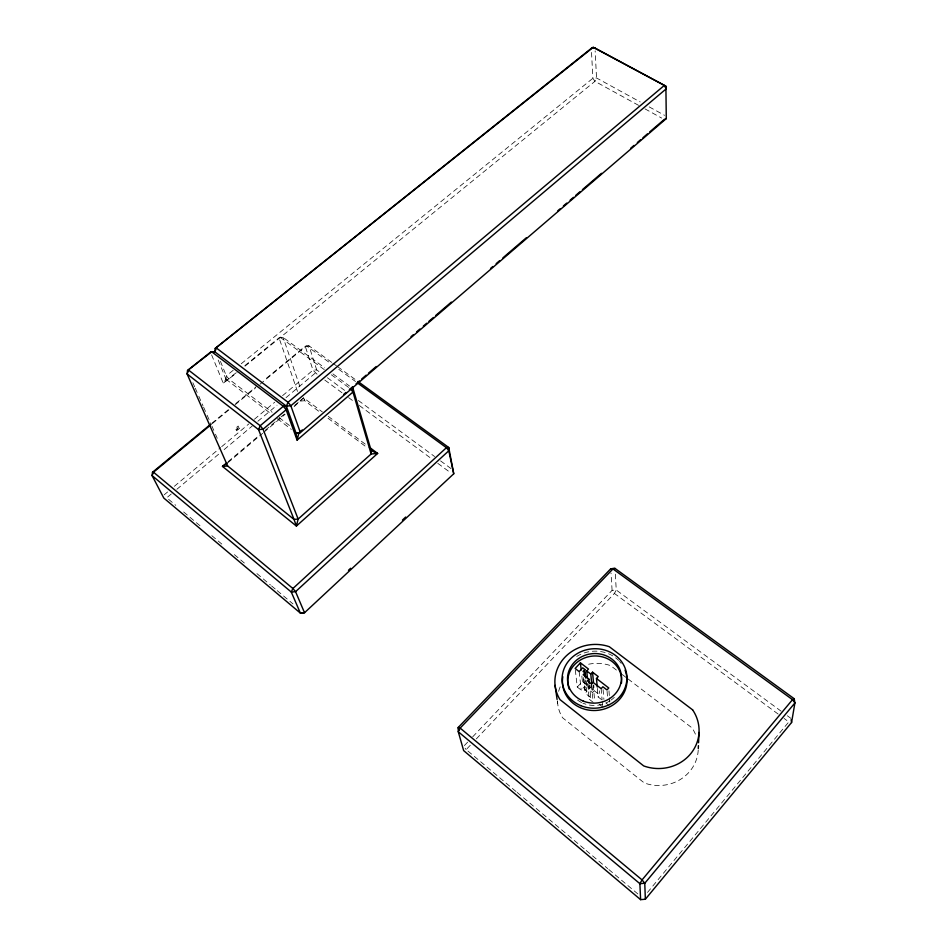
<?xml version="1.0" encoding="UTF-8"?>
<svg xmlns="http://www.w3.org/2000/svg" width="947" height="947" viewBox="0 0 947 947"><rect width="100%" height="100%" fill="white"/><g stroke="black" fill="none" stroke-linecap="round" stroke-linejoin="round"><path stroke-width="0.71" stroke-dasharray="4.74 3.55" d="M211.607 354.888L223.243 383.204L226.002 379.214L226.321 375.864L219.657 359.41M647.511 892.429L788.815 721.922L784.069 718.43M294.079 406.737L303.585 397.847L322.394 411.969M593.177 702.331L589.212 699.217L590.715 697.572L589.46 684.823M601.392 699.49L598.113 696.933L599.842 695.051L599.463 690.789M588.016 683.793L588.584 689.499L592.55 692.588L594.266 690.718L593.745 685.012M590.715 697.572L585.151 693.228L586.832 691.393L584.997 689.961L586.738 688.067L585.862 679.496M588.584 689.499L590.312 687.64L590.028 684.776M575.303 669.908L577.268 687.048L581.198 690.138L584.642 686.421L586.738 688.067M577.268 687.048L582.429 681.497L581.505 672.879M515.997 791.479L466.184 749.574L471.263 744.235M476.341 738.885L614.425 593.449L616.248 590.017L615.1 569.857M467.629 742.152L463.568 746.425L466.184 749.574M472.719 736.802L612.093 590.36L616.248 590.017L781.393 711.386M228.12 461.651L258.531 435.94M265.29 430.222L279.933 417.84M281.058 416.893L284.431 414.04M294.576 405.458L302.46 398.794M227.967 462.657L262.71 433.276M263.822 432.329L285.118 414.312M171.265 493.991L166.755 497.767L175.775 505.343M176.888 489.268L219.645 453.364M224.143 449.588L252.281 425.972M257.904 421.249L277.033 405.186M286.03 397.633L315.292 373.071L316.689 369.863L309.018 345.88L305.23 346.188L264.201 380.055M236.063 429.512L237.377 428.423M164.222 494.784L167.607 491.955M174.366 486.285L220.58 447.588M221.705 446.641L248.753 423.984M254.388 419.261L274.677 402.262M282.561 395.657L312.995 370.17L316.689 369.863L320.264 372.491M211.785 423.333L228.878 409.222M235.708 403.576L256.223 386.648M212.424 423.51L229.434 409.471M235.093 404.795L255.501 387.95M260.034 384.21L306.497 345.833L330.42 363.246M235.767 373.011L223.243 383.204L237.046 372.645M244.871 365.601L279.01 337.819L283.153 337.475L324.632 367.827M244.989 366.181L594.941 81.335L596.527 77.974L595.166 50.913M233.199 370.277L226.321 375.864L229.02 379.179L272.144 412.253M241.213 363.766L592.893 78.27L596.527 77.974L640.208 101.956M300.815 401.043L304.709 400.723L321.045 412.999M218.201 360.049L226.002 379.214L229.02 379.179M649.204 106.893L664.616 115.345M638.574 105.342L594.941 81.335L592.893 78.27L591.39 49.789M644.99 108.881L661.669 118.067M331.699 362.381L309.018 345.88L305.23 346.188L312.995 370.17L317.671 374.823M332.894 363.246L336.481 365.85M337.677 366.714L356.782 380.611M338.789 369.342L355.527 381.523M332.93 373.899L349.526 386.045M280.336 337.404L324.253 369.579M331.379 374.787L350.366 388.708M327.413 377.746L345.288 390.874M358.38 400.498L434.626 456.525M440.58 460.905L451.293 468.789M787.336 715.754L790.899 718.371M324.809 380.078L342.648 393.23M348.591 397.61L353.349 401.114M359.304 405.494L430.672 458.076M437.81 463.343L450.902 472.979M778.138 714.062L614.425 593.449L612.093 590.36L611.028 573.089M328.266 416.372L365.885 444.617M328.041 418.254L366.525 447.185M616.426 670.074L610.614 665.634A38.945 36.01 -6.4 0 0 587.27 664.522M622.238 674.513L626.878 678.076M628.05 678.963L691.973 727.841A39.892 37.655 4.6 0 1 695.654 734.777M279.128 417.615L289.616 425.653M226.002 379.214L271.517 414.17M277.353 418.645L291.356 429.405M582.429 681.497L590.312 687.64M594.266 690.718L599.842 695.051M605.76 702.887L609.028 705.444M599.25 704.248L602.671 706.936M183.671 511.984L201.699 527.148M211.844 535.682L224.238 546.111M234.383 554.634L246.788 565.063M256.933 573.598L270.451 584.974M271.576 585.921L276.086 589.709M277.222 590.656L293.002 603.926M517.133 792.426L585.057 849.554M586.193 850.513L607.702 868.6M608.838 869.547L638.278 894.311M192.868 382.718L194.656 386.79M195.248 388.14L198.219 394.923M198.823 396.272L202.978 405.754M203.581 407.115L206.553 413.886M207.144 415.236L211.311 424.73M211.903 426.079L214.874 432.85M215.478 434.211L217.254 438.272M236.857 427.156L237.898 429.678M303.585 397.847L304.709 400.723L303.774 397.977M297.488 391.431L279.01 337.819L283.153 337.475L300.495 388.353M557.286 700.839L557.688 703.645M579.162 671.601L581.198 690.138M583.885 679.271L584.997 689.961M583.506 677.578L585.151 693.228M585.66 680.005L586.832 691.393M587.637 683.651L589.212 699.217M591.875 685.474L592.55 692.588M591.555 685.391L593.035 700.91M593.224 685.131L594.68 700.673M597.356 688.422L598.113 696.933M601.144 688.658L602.091 699.904M602.209 701.313L602.564 705.527M603.097 689.594L603.902 699.454M607.086 691.369L607.512 696.98M608.98 690.813L609.394 696.447M609.501 697.856L609.809 702.07M557.511 701.182A38.945 36.01 -6.4 0 0 562.554 717.731L644.256 782.944A39.892 37.655 4.6 0 0 698.223 750.06M558.635 691.334A38.945 36.01 -6.4 0 1 561.346 684.326M576.711 656.484A32.34 29.653 -6.3 0 1 582.879 653.406M584.181 652.945A32.34 29.653 -6.3 0 1 613.384 656.283M615.586 657.81A32.34 29.653 -6.3 0 1 618.592 660.426M619.516 661.385A32.34 29.653 -6.3 0 1 621.22 663.397M614.295 697.335A26.954 24.717 -6.3 0 1 611.123 700.034M609.975 700.816A26.954 24.717 -6.3 0 1 606.281 702.84M602.304 704.308A26.954 24.717 -6.3 0 1 582.867 703.136M581.612 702.556A26.954 24.717 -6.3 0 1 576.972 699.62M239.212 428.577L236.584 430.778L235.531 428.257L238.171 426.055L239.212 428.577"/><path stroke-width="1.42" d="M665.895 89.042L665.895 86.201L595.024 48.06L593.201 47.35L591.319 48.368L215.206 348.437L214.851 351.834L286.361 406.156L296.02 432.992L297.098 440.106L352.982 392.046L353.077 388.637L350.366 388.708L352.982 392.046L371.129 453.992L298.151 519.063L296.399 526.058L222.486 466.409L226.996 462.61M369.413 447.268L377.64 453.435L296.399 526.058L294.02 519.406L227.659 465.983L187.115 373.994L187.518 370.526L210.506 352.189L214.851 351.834L216.425 348.034L288.042 402.286L290.847 405.778L300.388 432.625L296.02 432.992L300.388 432.625L666.286 118.612L665.895 86.201L593.201 47.35L215.206 348.437M371.2 450.689L371.129 453.992L377.64 453.435L371.2 450.689L353.077 388.637M698.282 748.592L698.424 745.656M698.555 742.72L699.028 732.445M210.636 424.28L152.514 472.257L152.088 475.595L163.819 498.075L300.365 613.088L304.532 612.733L453.743 473.784L448.736 447.493L357.978 381.487M791.574 722.502L794.912 702.934L794.202 698.732L615.017 568.413L610.756 568.78L458.194 727.485L458.277 731.747L463.651 750.616L640.61 899.65L645.357 899.236L791.574 722.502L791.124 719.744M597.237 687.001L596.48 678.502L598.244 676.584L592.55 672.192L590.786 674.086L591.733 684.054M587.448 678.088L586.726 670.949L588.489 669.056L580.416 662.829L575.137 668.475L579.162 671.601L582.689 667.824L584.844 669.493L583.044 671.423L584.938 672.879L583.21 674.738L588.904 679.153L587.353 680.822L591.413 683.983L592.964 682.302L601.144 688.658L602.872 686.776L606.98 689.961L608.767 687.996L596.48 678.502M348.472 570.272L350.627 568.271M402.439 520.057L405.683 517.038M302.294 429.938L298.944 432.815L297.098 440.106L286.124 409.767L283.319 406.263L211.714 351.799L210.506 352.189M343.761 394.366L346.01 392.437M349.372 389.56L352.734 386.672M356.096 383.795L359.458 380.907M361.695 378.989L366.181 375.142M368.419 373.213L376.255 366.489M410.998 336.694L413.235 334.776M416.597 331.888L419.959 329M423.321 326.123L426.683 323.235M428.92 321.317L433.406 317.47M435.644 315.552L451.34 302.093M490.558 268.451L492.795 266.533M496.157 263.645L499.519 260.768M502.881 257.88L526.414 237.697M557.783 210.779L560.02 208.861M563.382 205.973L566.744 203.096M570.106 200.208L573.468 197.331M575.717 195.402L580.191 191.554M582.429 189.637L601.487 173.301M630.619 148.312L633.981 145.424M637.343 142.547L640.705 139.659M642.942 137.741L647.428 133.894M649.666 131.964L664.238 119.476L666.286 118.612M210.163 425.381L153.497 472.186L152.088 475.595L291.285 592.041L300.365 613.088L304.532 612.733L295.559 591.686L292.895 588.513L153.497 472.186L152.514 472.257M226.866 463.414L222.486 466.409L227.659 465.983M794.202 698.732L792.521 699.655L642.054 879.905L639.888 883.681L640.61 899.65M187.518 370.526L211.714 351.799L214.851 351.834M615.017 568.413L610.756 568.78M591.319 48.368L595.024 48.06M357.919 383.263L446.416 447.694L448.795 450.772L453.743 473.784M586.726 670.949L590.786 674.086M458.964 730.184L458.194 727.485L460.147 728.089L642.054 879.905L644.765 883.255L645.357 899.236M555.072 685.344L557.085 699.431M580.416 662.829L581.198 670.003M584.844 669.493L585.72 678.064M584.938 672.879L585.376 677.152M588.904 679.153L589.318 683.403M592.55 672.192L593.473 682.171M569.194 689.049A26.954 24.717 -6.3 0 1 592.017 656.141A26.954 24.717 -6.3 0 1 621.421 683.332M625.079 670.168A32.34 29.653 -6.3 0 1 597.794 710.321A32.34 29.653 -6.3 0 1 562.802 676.726M286.361 406.156L286.124 409.767L263.065 429.24L258.531 429.618L187.115 373.994L188.678 370.182L260.2 425.724L263.065 429.24L298.151 519.063L294.02 519.406L258.531 429.618L260.2 425.724L283.319 406.263L290.847 405.778L666.297 88.769L664.19 85.55L288.042 402.286L286.361 406.156M292.895 588.513L291.285 592.041L295.559 591.686L448.795 450.772L448.736 447.493L446.416 447.694L292.895 588.513M460.147 728.089L458.277 731.747L639.888 883.681L644.765 883.255L794.912 702.934L792.521 699.655L612.969 568.946L460.147 728.089M692.624 709.859L609.288 646.706A39.892 36.578 -6.3 0 0 564.637 657.538A39.892 36.578 -6.3 0 0 560.032 699.644L643.711 765.934A40.887 38.294 3.8 0 0 689.937 754.629A40.887 38.294 3.8 0 0 692.624 709.859M583.021 700.981A27.025 24.764 -6.2 0 0 621.398 675.779A27.025 24.764 -6.2 0 0 579.055 658.283A27.025 24.764 -6.2 0 0 583.021 700.981M580.795 705.657A32.435 29.712 -6.2 0 0 626.784 675.318A32.435 29.712 -6.2 0 0 575.906 654.424A32.435 29.712 -6.2 0 0 580.795 705.657"/></g></svg>
